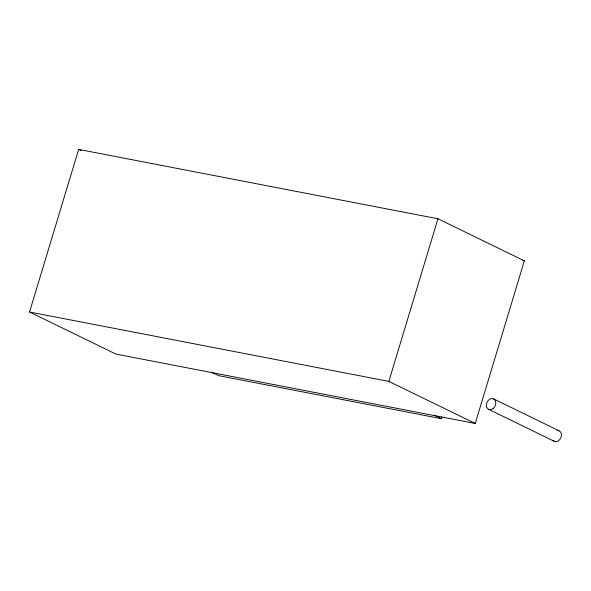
<?xml version="1.0" encoding="UTF-8"?>
<svg xmlns="http://www.w3.org/2000/svg" width="591" height="591" viewBox="0 0 591 591"><rect width="100%" height="100%" fill="white"/><g stroke="black" fill="none" stroke-linecap="round" stroke-linejoin="round"><path stroke-width="0.89" d="M29.55 312.011L78.647 149.39L437.946 218.773L524.343 260.845L475.238 423.466L115.939 354.083L29.55 312.011L388.848 381.402L475.238 423.466M388.848 381.402L437.946 218.773M211.415 372.123L218.707 375.677L441.411 418.679L441.942 416.921M522.533 260.498L524.343 260.845M78.647 149.39L81.115 150.594M493.522 398.873L559.138 430.832M488.646 409.341L554.262 441.292M434.119 415.133L441.411 418.679M558.355 430.58A5.777 4.477 -64 0 1 560.637 438.197A5.777 4.477 -64 0 1 553.183 440.539M557.062 430.558A5.777 4.477 -64 0 1 557.948 430.529M493.271 408.433A5.777 4.477 -64 0 0 493.648 398.94A5.777 4.477 -64 0 0 486.341 404.961A5.777 4.477 -64 0 0 493.271 408.433"/></g></svg>
